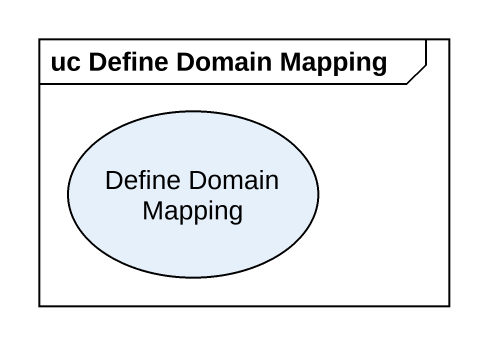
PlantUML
@startuml
mainframe uc Define Domain Mapping
usecase "Define Domain Mapping" as Define_Domain_Mapping
@enduml
